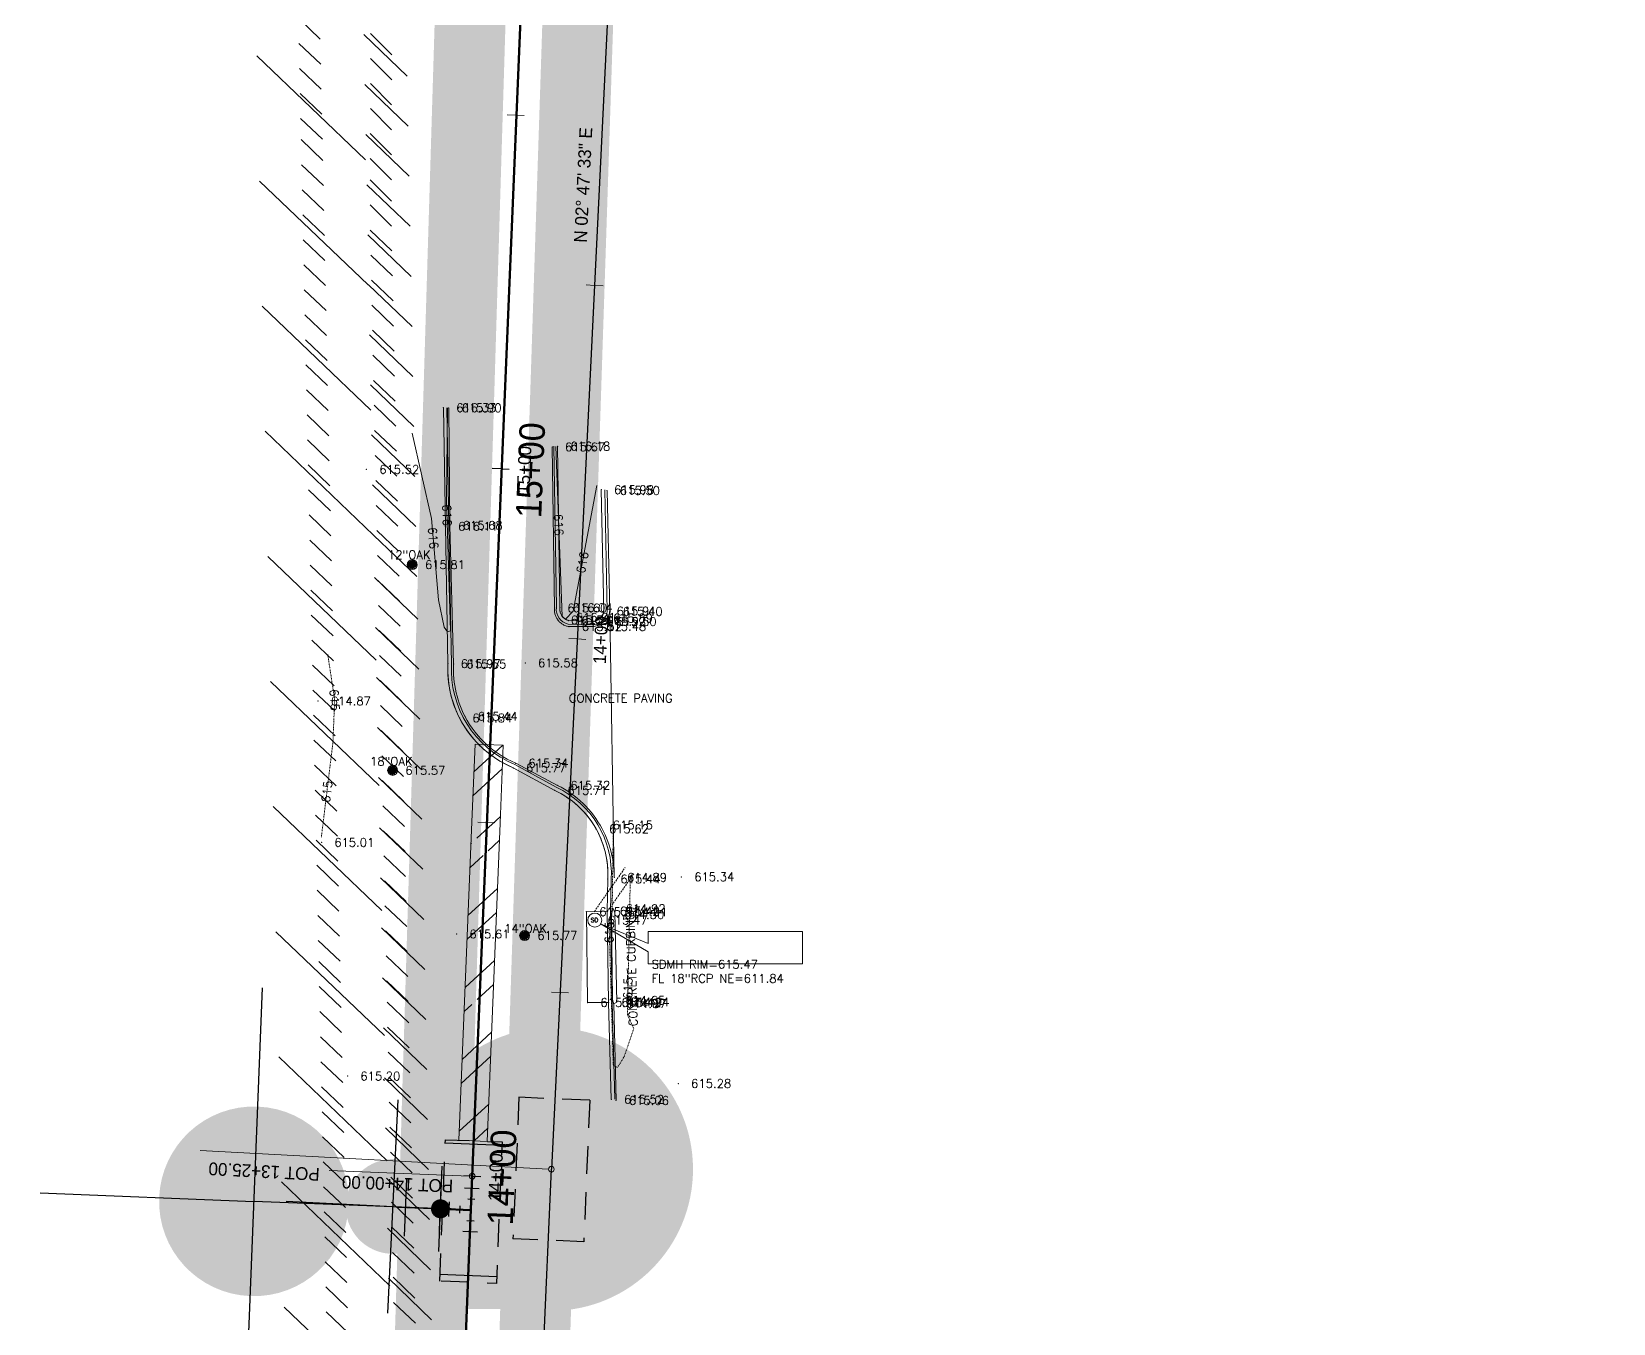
# Model space of a CAD drawing. Extents: x 2536931 to 2538613, y 7112513 to 7131087.
# Drawn here: x 2538290.9 to 2538514.2, y 7126237.4 to 7126419.9 of the extents above; entities that cross this region are included whole.
import ezdxf
from ezdxf.enums import TextEntityAlignment as Align

# ---------------------------------------------------------------- set-up
doc = ezdxf.new("R2010")
doc.units = 0
doc.header["$MEASUREMENT"] = 0
for name, pattern in [('DASHED2', [0.375, 0.25, -0.125]), ('DGN Style 2', [6.486575, 3.891945, -2.59463]), ('HIDDEN2', [0.1875, 0.125, -0.0625])]:
    doc.linetypes.add(name, pattern=pattern)
for name, color, linetype, lineweight in [('C-BORE-PIT', 5, 'DGN Style 2', 30), ('C-FIRE-HYDT-100SCALE', 7, 'Continuous', 30), ('C-FIRE-HYDT-200SCALE', 3, 'Continuous', 30), ('C-FIRE-HYDT-20SCALE', 30, 'Continuous', 30), ('C-FIRE-HYDT-40SCALE', 1, 'Continuous', 30), ('C-PIPE-CASING', 6, 'Continuous', 13), ('C-SSWR-MHOL', 6, 'Continuous', 30), ('C-SSWR-MHOL-200SCALE', 6, 'Continuous', 30), ('C-SSWR-MHOL-20SCALE', 6, 'Continuous', 30), ('C-SSWR-UGND', 1, 'Continuous', 30), ('C-SSWR-UGND-ABAN', 7, 'Continuous', 13), ('C-SSWR-UGND-ABAN-20-SCALE', 7, 'Continuous', 13), ('C-WATR-INST-100SCALE', 7, 'Continuous', 30), ('C-WATR-INST-200SCALE', 3, 'Continuous', 30), ('C-WATR-INST-20SCALE', 30, 'Continuous', 30), ('C-WATR-INST-40SCALE', 1, 'Continuous', 30), ('C-WATR-UGND', 4, 'Continuous', 53), ('C-WATR-UGND-ABANDON-100', 7, 'Continuous', 13), ('C-WATR-UGND-ABANDON-20', 7, 'Continuous', 13), ('D_ALIGN_WL_20_SCALE', 7, 'Continuous', 30), ('D_ALIGN_WL_40_SCALE', 7, 'Continuous', 30), ('D_ALIGN_WL_POT_20_SCALE', 7, 'Continuous', 0), ('distance', 54, 'Continuous', 0), ('PT', 7, 'Continuous', 0), ('PTELEV', 5, 'Continuous', 0), ('V-PVMT-CONC', 8, 'Continuous', 0), ('V-ROAD-CURB-BACK', 8, 'Continuous', 0), ('V-ROAD-CURB-FACE', 54, 'Continuous', 0), ('V-SITE-VEGE', 8, 'Continuous', 0), ('V-SITE-VEGE-DESC', 8, 'Continuous', 0), ('V-STRM-LABL', 252, 'Continuous', 0), ('V-STRM-MHOL', 8, 'Continuous', 0), ('V-STRM-PIPE', 8, 'Continuous', 0), ('V-STRM-STRC', 54, 'Continuous', 0), ('V-TINN-BRKL', 100, 'Continuous', 0), ('V-TOPO-MAJR', 252, 'HIDDEN2', 0), ('V-TOPO-MINR', 8, 'Continuous', 0)]:
    doc.layers.add(name, color=color, linetype=linetype, lineweight=lineweight)
doc.layers.add('C-WATR-UGND-OLD', color=56, linetype='Continuous', lineweight=53, plot=False)
doc.styles.add('L90', font='simplex.shx', dxfattribs={"height": 0.0075})
doc.styles.add('PTXT', font='romans.shx')
doc.styles.add('ROMANS', font='romans.shx')
doc.styles.add('Style-BRIDGE', font='BRIDGE.shx')

# ---------------------------------------------------------------- blocks, each defined once
blk = doc.blocks.new('STSMH')
blk.add_circle((0, 0), 0.05)
at = {"linetype": 'Continuous', "style": 'ROMANS'}
blk.add_text('SD', height=0.03, dxfattribs=at).set_placement((-0.002, 0), align=Align.MIDDLE_CENTER)
blk = doc.blocks.new('TREE')
at = {"linetype": 'Continuous', "flags": 128}
blk.add_lwpolyline([(0.035, 0, 1), (-0.035, 0, 1), (0.035, 0)], format="xyb", dxfattribs=at)
for points in [[(0.035, 0.005), (-0.035, 0.005)], [(-0.035, 0), (0.035, 0)], [(-0.03, 0.015), (0.03, 0.015)], [(0.03, 0.01), (-0.03, 0.01)], [(-0.03, 0.01), (0.025, 0.01)], [(-0.03, 0.005), (0.025, 0.005)], [(0.025, 0.025), (-0.025, 0.025)], [(-0.02, 0.02), (0.02, 0.02)], [(0.015, 0.02), (-0.02, 0.02)], [(0.01, 0.025), (-0.01, 0.025)], [(-0.005, 0.03), (0.01, 0.03)], [(-0.03, -0.005), (0.03, -0.005)], [(-0.03, -0.005), (0.03, -0.005)], [(-0.03, -0.01), (0.025, -0.01)], [(0.02, -0.015), (-0.025, -0.015)], [(0.03, -0.015), (-0.025, -0.015)], [(0.015, -0.02), (-0.02, -0.02)], [(-0.015, -0.025), (0.015, -0.025)], [(-0.01, -0.025), (0.005, -0.025)], [(-0.005, -0.03), (0.005, -0.03)]]:
    blk.add_lwpolyline(points, dxfattribs=at)
blk = doc.blocks.new('FHP40SC')
at = {"layer": 'C-FIRE-HYDT-40SCALE'}
h = blk.add_hatch(color=256, dxfattribs=at)
edge = h.paths.add_edge_path()
edge.add_arc((0, 0), 2.68, 0.0002, 360.0002)
for p, q in [((0, 6.04), (0, 0)), ((-6.04, 0), (6.04, 0))]:
    blk.add_line(p, q, dxfattribs=at)
blk = doc.blocks.new('FHP40SC_1')
at = {"layer": 'C-FIRE-HYDT-20SCALE'}
h = blk.add_hatch(color=256, dxfattribs=at)
edge = h.paths.add_edge_path()
edge.add_arc((0, 0), 2.68, 0.0002, 360.0002)
for p, q in [((0, 6.04), (0, 0)), ((-6.04, 0), (6.04, 0))]:
    blk.add_line(p, q, dxfattribs=at)
blk = doc.blocks.new('TP20SC')
at = {"layer": 'C-WATR-INST-20SCALE'}
for p, q in [((-1.54, -0.51), (-1.54, 0.51)), ((-1.54, 0), (0, 0)), ((-0.51, 1.54), (0.51, 1.54)), ((0, 1.54), (0, 0)), ((1.54, 0), (0, 0)), ((1.54, 0.51), (1.54, -0.51))]:
    blk.add_line(p, q, dxfattribs=at)
blk = doc.blocks.new('WVP40SC_1')
at = {"layer": 'C-WATR-INST-20SCALE', "extrusion": (0, 0, -1)}
blk.add_solid([(4, -3), (4, 3), (0, 0)], dxfattribs=at)
at = {"layer": 'C-WATR-INST-20SCALE'}
blk.add_solid([(0, 0), (4, -3), (4, 3)], dxfattribs=at)
blk = doc.blocks.new('WVP40SC')
at = {"layer": 'C-WATR-INST-40SCALE', "extrusion": (0, 0, -1)}
blk.add_solid([(4, -3), (4, 3), (0, 0)], dxfattribs=at)
at = {"layer": 'C-WATR-INST-40SCALE'}
blk.add_solid([(0, 0), (4, -3), (4, 3)], dxfattribs=at)
blk = doc.blocks.new('*U110')
at = {"layer": 'C-WATR-INST-40SCALE'}
for p, q in [((-2.02, 3.1), (0.04, 3.08)), ((-0.99, 3.09), (-1.02, 0)), ((2.08, 1), (2.06, -1.06)), ((-1.05, -3.09), (-1.02, 0)), ((2.07, -0.03), (-1.02, 0)), ((-0.02, -3.1), (-2.08, -3.08))]:
    blk.add_line(p, q, dxfattribs=at)
blk = doc.blocks.new('FHP40SC_2')
at = {"layer": 'C-FIRE-HYDT-200SCALE'}
h = blk.add_hatch(color=256, dxfattribs=at)
edge = h.paths.add_edge_path()
edge.add_arc((0, 0), 2.679, 0.0002, 360.0002)
for p, q in [((0, 6.04), (0, 0)), ((-6.04, 0), (6.04, 0))]:
    blk.add_line(p, q, dxfattribs=at)
blk = doc.blocks.new('*U112')
at = {"layer": 'C-WATR-INST-200SCALE'}
for p, q in [((6.73, 9.23), (-1.41, 9.31)), ((2.66, 9.27), (2.5, -9.27)), ((-6.66, 4.15), (-6.73, -3.99)), ((6.56, -9.31), (-1.57, -9.24))]:
    blk.add_line(p, q, dxfattribs=at)
blk = doc.blocks.new('*U111')
at = {"layer": 'C-WATR-INST-200SCALE'}
blk.add_line((-28.25, 0.9), (2.4, 0), dxfattribs=at)
at = {"layer": 'C-FIRE-HYDT-200SCALE', "xscale": 5, "yscale": 5, "zscale": 5.000000000000001, "rotation": 268.3181426825738}
blk.add_blockref('FHP40SC_2', (2.4, 0), dxfattribs=at)
at = {"layer": 'C-WATR-INST-200SCALE', "rotation": 178.827949876491}
blk.add_blockref('*U112', (-25.67, 0.85), dxfattribs=at)
blk = doc.blocks.new('WVP40SC_3')
at = {"layer": 'C-WATR-UGND-OLD', "extrusion": (0, 0, -1)}
blk.add_solid([(4, -3), (4, 3), (0, 0)], dxfattribs=at)
at = {"layer": 'C-WATR-UGND-OLD'}
blk.add_solid([(0, 0), (4, -3), (4, 3)], dxfattribs=at)
blk = doc.blocks.new('FHP40SC_3')
at = {"layer": 'C-FIRE-HYDT-200SCALE'}
h = blk.add_hatch(color=256, dxfattribs=at)
edge = h.paths.add_edge_path()
edge.add_arc((0, 0), 2.679, 0.00017, 360.00017)
for p, q in [((0, 6.04), (0, 0)), ((-6.04, 0), (6.04, 0))]:
    blk.add_line(p, q, dxfattribs=at)

msp = doc.modelspace()

# ---------------------------------------------------------------- hatches: boundary and pattern name
at = {"layer": 'C-PIPE-CASING', "linetype": 'Continuous', "lineweight": 13}
h = msp.add_hatch(dxfattribs=at)
h.set_pattern_fill('ANSI32', color=256, style=0)
h.set_pattern_definition([(222.587, (2538362.735, 7126294.6095), (6.4659, 15.7224), [14.4, -1]), (222.587, (2538364.359, 7126292.8425), (6.4659, 15.7224), [14.4, -1])])
h.paths.add_polyline_path([(2538353.49, 7126319.2), (2538353.02, 7126308.21), (2538351.22, 7126263.24), (2538355.22, 7126263.09), (2538357.02, 7126308.05), (2538357.48, 7126319.04)])
at = {"layer": 'C-SSWR-MHOL'}
h = msp.add_hatch(color=256, dxfattribs=at)
edge = h.paths.add_edge_path()
edge.add_arc((2538364.27, 7126259.15), 4, 87.5172, 447.5172)
at = {"layer": 'C-SSWR-MHOL-200SCALE'}
h = msp.add_hatch(color=256, dxfattribs=at)
edge = h.paths.add_edge_path()
edge.add_arc((2538364.27, 7126259.15), 20, 87.5172, 447.5172)
at = {"layer": 'C-SSWR-MHOL-20SCALE'}
h = msp.add_hatch(color=256, dxfattribs=at)
edge = h.paths.add_edge_path()
edge.add_arc((2538364.27, 7126259.15), 2, 87.5172, 447.5172)

# ---------------------------------------------------------------- linework, layer by layer
at = {"layer": 'C-BORE-PIT'}
for p, q in [((2538359.69, 7126269.31), (2538358.85, 7126249.33)), ((2538369.68, 7126268.89), (2538359.69, 7126269.31)), ((2538369.68, 7126268.89), (2538368.84, 7126248.91)), ((2538368.84, 7126248.91), (2538358.85, 7126249.33))]:
    msp.add_line(p, q, dxfattribs=at)
at = {"layer": 'C-BORE-PIT', "flags": 128}
msp.add_lwpolyline([(2538348.51, 7126243.34), (2538349.31, 7126263.32), (2538357.3, 7126263), (2538356.5, 7126243.02)], close=True, dxfattribs=at)
at = {"layer": 'C-PIPE-CASING', "linetype": 'Continuous', "lineweight": 13, "flags": 128}
msp.add_lwpolyline([(2538353.49, 7126319.2), (2538353.02, 7126308.21), (2538351.22, 7126263.24), (2538355.22, 7126263.09), (2538357.02, 7126308.05), (2538357.48, 7126319.04)], close=True, dxfattribs=at)
at = {"layer": 'C-SSWR-UGND'}
for p in [(2538381.27, 7126607.74), (2538350.15, 7125934.46)]:
    msp.add_line(p, (2538364.27, 7126259.15), dxfattribs=at)
at = {"layer": 'C-SSWR-UGND-ABAN', "linetype": 'Continuous'}
for p, q in [((2538337.77, 7126419.44), (2538343.89, 7126413.56)), ((2538337.91, 7126412.37), (2538344.03, 7126406.49)), ((2538338.05, 7126405.3), (2538344.17, 7126399.42)), ((2538338.19, 7126398.23), (2538344.31, 7126392.35)), ((2538338.33, 7126391.16), (2538344.45, 7126385.28)), ((2538338.47, 7126384.09), (2538344.59, 7126378.21)), ((2538338.61, 7126377.02), (2538344.73, 7126371.14)), ((2538338.75, 7126369.95), (2538344.87, 7126364.07)), ((2538338.89, 7126362.88), (2538345.01, 7126357)), ((2538339.03, 7126355.81), (2538345.15, 7126349.93)), ((2538339.17, 7126348.74), (2538345.29, 7126342.86)), ((2538339.29, 7126342.74), (2538345.41, 7126336.86)), ((2538339.43, 7126335.67), (2538345.55, 7126329.79)), ((2538339.57, 7126328.61), (2538345.69, 7126322.72)), ((2538339.71, 7126321.54), (2538345.83, 7126315.66)), ((2538339.85, 7126314.47), (2538345.97, 7126308.59)), ((2538339.99, 7126307.4), (2538346.11, 7126301.52)), ((2538340.13, 7126300.33), (2538346.25, 7126294.45)), ((2538340.27, 7126293.26), (2538346.39, 7126287.38)), ((2538340.41, 7126286.19), (2538346.52, 7126280.31)), ((2538340.55, 7126279.12), (2538346.66, 7126273.24)), ((2538340.69, 7126272.05), (2538346.8, 7126266.17)), ((2538340.83, 7126264.98), (2538346.94, 7126259.1)), ((2538340.97, 7126257.91), (2538347.08, 7126252.03)), ((2538341.11, 7126250.84), (2538347.22, 7126244.96)), ((2538341.25, 7126243.77), (2538347.36, 7126237.89))]:
    msp.add_line(p, q, dxfattribs=at)
at = {"layer": 'C-SSWR-UGND-ABAN-20-SCALE', "linetype": 'Continuous'}
for p, q in [((2538338.73, 7126419.59), (2538341.72, 7126416.58)), ((2538338.72, 7126416.05), (2538341.72, 7126413.04)), ((2538338.72, 7126412.51), (2538341.71, 7126409.51)), ((2538338.71, 7126408.98), (2538341.7, 7126405.97)), ((2538338.7, 7126405.44), (2538341.7, 7126402.44)), ((2538338.7, 7126401.91), (2538341.69, 7126398.9)), ((2538338.69, 7126398.91), (2538341.68, 7126395.9)), ((2538338.68, 7126395.37), (2538341.68, 7126392.37)), ((2538338.7, 7126391.8), (2538341.76, 7126388.87)), ((2538338.77, 7126388.27), (2538341.84, 7126385.33)), ((2538338.85, 7126384.73), (2538341.91, 7126381.8)), ((2538338.93, 7126381.2), (2538341.99, 7126378.26)), ((2538339, 7126377.66), (2538342.07, 7126374.73)), ((2538339.08, 7126374.13), (2538342.14, 7126371.19)), ((2538339.16, 7126370.59), (2538342.22, 7126367.66)), ((2538339.23, 7126367.06), (2538342.3, 7126364.12)), ((2538339.31, 7126363.52), (2538342.38, 7126360.59)), ((2538339.39, 7126359.99), (2538342.45, 7126357.05)), ((2538339.46, 7126356.45), (2538342.53, 7126353.52)), ((2538339.54, 7126352.92), (2538342.61, 7126349.99)), ((2538339.62, 7126349.38), (2538342.68, 7126346.45)), ((2538339.7, 7126345.85), (2538342.76, 7126342.92)), ((2538339.77, 7126342.32), (2538342.84, 7126339.38)), ((2538339.85, 7126338.78), (2538342.91, 7126335.85)), ((2538339.93, 7126335.25), (2538342.99, 7126332.31)), ((2538340, 7126331.71), (2538343.07, 7126328.78)), ((2538340.08, 7126328.18), (2538343.14, 7126325.24)), ((2538340.16, 7126324.64), (2538343.22, 7126321.71)), ((2538340.23, 7126321.11), (2538343.3, 7126318.17)), ((2538340.31, 7126317.57), (2538343.38, 7126314.64)), ((2538340.39, 7126314.04), (2538343.45, 7126311.1)), ((2538340.46, 7126310.5), (2538343.53, 7126307.57)), ((2538340.54, 7126306.97), (2538343.61, 7126304.03)), ((2538340.62, 7126303.43), (2538343.68, 7126300.5)), ((2538340.7, 7126299.9), (2538343.76, 7126296.96)), ((2538340.77, 7126296.36), (2538343.84, 7126293.43)), ((2538340.85, 7126292.83), (2538343.91, 7126289.9)), ((2538340.93, 7126289.29), (2538343.99, 7126286.36)), ((2538341, 7126285.76), (2538344.07, 7126282.83)), ((2538341.07, 7126282.76), (2538344.13, 7126279.83)), ((2538341.15, 7126279.23), (2538344.21, 7126276.29)), ((2538341.22, 7126275.69), (2538344.29, 7126272.76)), ((2538341.3, 7126272.16), (2538344.36, 7126269.22)), ((2538341.38, 7126268.62), (2538344.44, 7126265.69)), ((2538341.45, 7126265.09), (2538344.52, 7126262.15)), ((2538341.53, 7126261.55), (2538344.59, 7126258.62)), ((2538341.61, 7126258.02), (2538344.67, 7126255.08)), ((2538341.68, 7126254.48), (2538344.75, 7126251.55)), ((2538341.76, 7126250.95), (2538344.83, 7126248.01)), ((2538341.84, 7126247.41), (2538344.9, 7126244.48)), ((2538341.91, 7126243.88), (2538344.98, 7126240.94)), ((2538341.99, 7126240.34), (2538345.06, 7126237.41))]:
    msp.add_line(p, q, dxfattribs=at)
at = {"layer": 'C-WATR-INST-40SCALE'}
msp.add_line((2538352.91, 7126253.39), (2538344.45, 7126253.73), dxfattribs=at)
at = {"layer": 'C-WATR-UGND'}
for p, q in [((2538353.1, 7126258.17), (2538368.57, 7126629.76)), ((2538340.23, 7125935.36), (2538353.1, 7126258.17)), ((2538352.91, 7126253.39), (2538348.61, 7126253.56)), ((2538350.11, 7126253.5), (2538348.61, 7126253.56))]:
    msp.add_line(p, q, dxfattribs=at)
at = {"layer": 'C-WATR-UGND-ABANDON-100'}
for p, q in [((2538322.67, 7126416.42), (2538338, 7126401.75)), ((2538323.06, 7126398.74), (2538338.39, 7126384.07)), ((2538323.45, 7126381.07), (2538338.77, 7126366.4)), ((2538323.84, 7126363.4), (2538339.16, 7126348.73)), ((2538324.22, 7126345.72), (2538339.55, 7126331.05)), ((2538324.61, 7126328.05), (2538339.93, 7126313.38)), ((2538325, 7126310.38), (2538340.32, 7126295.71)), ((2538325.38, 7126292.7), (2538340.71, 7126278.03)), ((2538325.77, 7126275.03), (2538341.1, 7126260.36)), ((2538326.16, 7126257.36), (2538341.48, 7126242.69)), ((2538326.54, 7126239.68), (2538341.87, 7126225.01))]:
    msp.add_line(p, q, dxfattribs=at)
at = {"layer": 'C-WATR-UGND-ABANDON-20', "linetype": 'Continuous'}
for p, q in [((2538328.56, 7126421.73), (2538331.62, 7126418.79)), ((2538328.63, 7126418.19), (2538331.7, 7126415.26)), ((2538328.71, 7126414.66), (2538331.77, 7126411.72)), ((2538328.79, 7126411.12), (2538331.85, 7126408.19)), ((2538328.86, 7126407.59), (2538331.93, 7126404.65)), ((2538328.93, 7126404.59), (2538331.99, 7126401.65)), ((2538329, 7126401.05), (2538332.07, 7126398.12)), ((2538329.08, 7126397.52), (2538332.14, 7126394.58)), ((2538329.16, 7126393.98), (2538332.22, 7126391.05)), ((2538329.23, 7126390.45), (2538332.3, 7126387.51)), ((2538329.31, 7126386.91), (2538332.37, 7126383.98)), ((2538329.38, 7126383.38), (2538332.45, 7126380.45)), ((2538329.46, 7126379.85), (2538332.52, 7126376.91)), ((2538329.54, 7126376.31), (2538332.6, 7126373.38)), ((2538329.61, 7126372.78), (2538332.68, 7126369.84)), ((2538329.69, 7126369.24), (2538332.75, 7126366.31)), ((2538329.77, 7126365.71), (2538332.83, 7126362.77)), ((2538329.84, 7126362.17), (2538332.91, 7126359.24)), ((2538329.92, 7126358.64), (2538332.98, 7126355.7)), ((2538329.99, 7126355.1), (2538333.06, 7126352.17)), ((2538330.07, 7126351.57), (2538333.13, 7126348.63)), ((2538330.15, 7126348.03), (2538333.21, 7126345.1)), ((2538330.22, 7126344.5), (2538333.29, 7126341.56)), ((2538330.3, 7126340.96), (2538333.36, 7126338.03)), ((2538330.37, 7126337.43), (2538333.44, 7126334.49)), ((2538330.45, 7126333.89), (2538333.51, 7126330.96)), ((2538330.53, 7126330.36), (2538333.59, 7126327.42)), ((2538330.6, 7126326.82), (2538333.67, 7126323.89)), ((2538330.68, 7126323.29), (2538333.74, 7126320.36)), ((2538330.75, 7126319.76), (2538333.82, 7126316.82)), ((2538330.83, 7126316.22), (2538333.89, 7126313.29)), ((2538330.91, 7126312.69), (2538333.97, 7126309.75)), ((2538330.98, 7126309.15), (2538334.05, 7126306.22)), ((2538331.06, 7126305.62), (2538334.12, 7126302.68)), ((2538331.14, 7126302.08), (2538334.2, 7126299.15)), ((2538331.21, 7126298.55), (2538334.28, 7126295.61)), ((2538331.29, 7126295.01), (2538334.35, 7126292.08)), ((2538331.36, 7126291.48), (2538334.43, 7126288.54)), ((2538331.43, 7126288.48), (2538334.49, 7126285.54)), ((2538331.5, 7126284.94), (2538334.57, 7126282.01)), ((2538331.58, 7126281.41), (2538334.64, 7126278.47)), ((2538331.66, 7126277.87), (2538334.72, 7126274.94)), ((2538331.73, 7126274.34), (2538334.8, 7126271.4)), ((2538331.81, 7126270.8), (2538334.87, 7126267.87)), ((2538331.89, 7126267.27), (2538334.95, 7126264.33)), ((2538331.96, 7126263.73), (2538335.03, 7126260.8)), ((2538332.04, 7126260.2), (2538335.1, 7126257.27)), ((2538332.11, 7126256.67), (2538335.18, 7126253.73)), ((2538332.19, 7126253.13), (2538335.25, 7126250.2)), ((2538332.27, 7126249.6), (2538335.33, 7126246.66)), ((2538332.34, 7126246.06), (2538335.41, 7126243.13)), ((2538332.42, 7126242.53), (2538335.48, 7126239.59)), ((2538332.49, 7126238.99), (2538335.56, 7126236.06))]:
    msp.add_line(p, q, dxfattribs=at)
at = {"layer": 'D_ALIGN_WL_20_SCALE', "color": 6, "lineweight": 13}
for p, q in [((2538359.23, 7126408.04), (2538358.03, 7126408.09)), ((2538359.23, 7126408.04), (2538360.43, 7126407.99)), ((2538357.13, 7126358.08), (2538355.93, 7126358.13)), ((2538357.13, 7126358.08), (2538358.33, 7126358.03)), ((2538355.09, 7126308.13), (2538353.89, 7126308.17)), ((2538355.09, 7126308.13), (2538356.29, 7126308.08)), ((2538353.1, 7126258.17), (2538351.9, 7126258.21)), ((2538353.1, 7126258.17), (2538354.29, 7126258.12))]:
    msp.add_line(p, q, dxfattribs=at)
at = {"layer": 'D_ALIGN_WL_20_SCALE', "color": 2, "lineweight": 13}
for p, q in [((2538370.36, 7126384), (2538369.16, 7126384.06)), ((2538370.36, 7126384), (2538371.56, 7126383.94)), ((2538367.92, 7126334.06), (2538366.72, 7126334.12)), ((2538367.92, 7126334.06), (2538369.12, 7126334)), ((2538365.48, 7126284.12), (2538364.29, 7126284.18)), ((2538365.48, 7126284.12), (2538366.68, 7126284.06))]:
    msp.add_line(p, q, dxfattribs=at)
at = {"layer": 'D_ALIGN_WL_40_SCALE', "color": 6}
for p, q in [((2538357.13, 7126358.08), (2538355.93, 7126358.13)), ((2538357.13, 7126358.08), (2538358.33, 7126358.03)), ((2538353.1, 7126258.17), (2538351.9, 7126258.21)), ((2538353.1, 7126258.17), (2538354.29, 7126258.12))]:
    msp.add_line(p, q, dxfattribs=at)
at = {"layer": 'D_ALIGN_WL_POT_20_SCALE', "color": 2, "lineweight": 13}
msp.add_line((2538363.87, 7126259.17), (2538314.68, 7126261.78), dxfattribs=at)
at = {"layer": 'D_ALIGN_WL_POT_20_SCALE', "color": 6, "lineweight": 13}
msp.add_line((2538352.7, 7126258.18), (2538332.87, 7126258.95), dxfattribs=at)
msp.add_circle((2538353.1, 7126258.17), 0.4, dxfattribs=at)
at = {"layer": 'D_ALIGN_WL_POT_20_SCALE', "color": 2, "lineweight": 13}
msp.add_circle((2538364.27, 7126259.15), 0.4, dxfattribs=at)
at = {"layer": 'distance', "color": 7, "linetype": 'Continuous', "lineweight": 0, "const_width": 10}
for points in [[(2538509.23, 7129167.85), (2538386.36, 7128095.99), (2538358.75, 7127119.82), (2538359.33, 7126636.89), (2538336.27, 7125875.85)], [(2538350.05, 7125872.84), (2538429.93, 7128312.9), (2538436.68, 7128453.75), (2538506.78, 7129126.31)]]:
    msp.add_lwpolyline(points, dxfattribs=at)
at = {"layer": 'PT'}
for p in [(2538349.03, 7126366.71, 616.33), (2538349.79, 7126366.7, 615.9), (2538364.4, 7126361.18, 615.67), (2538365.14, 7126361.28, 616.18), (2538338.16, 7126358, 615.52), (2538371.31, 7126355.13, 615.98), (2538372.13, 7126355.02, 615.49), (2538349.3, 7126349.97, 616.11), (2538349.94, 7126350.1, 615.68), (2538344.62, 7126344.55, 615.81), (2538364.72, 7126338.43, 615.6), (2538365.47, 7126338.46, 616.04), (2538365.19, 7126336.73, 615.59), (2538365.92, 7126337.12, 616.01), (2538366.7, 7126336.66, 615.98), (2538370.23, 7126336.54, 615.92), (2538371.15, 7126336.99, 615.9), (2538371.66, 7126336.5, 615.49), (2538371.67, 7126338, 615.91), (2538372.52, 7126337.94, 615.4), (2538366.77, 7126335.8, 615.52), (2538370.2, 7126335.82, 615.48), (2538349.66, 7126330.56, 615.97), (2538350.46, 7126330.5, 615.55), (2538360.57, 7126330.67, 615.58), (2538331.32, 7126325.29, 614.87), (2538351.31, 7126322.89, 615.84), (2538352.06, 7126323.13, 615.44), (2538359.23, 7126316.51, 615.34), (2538341.85, 7126315.49, 615.57), (2538358.89, 7126315.85, 615.77), (2538364.74, 7126312.66, 615.71), (2538365.14, 7126313.37, 615.32), (2538370.59, 7126307.23, 615.62), (2538371.15, 7126307.77, 615.15), (2538331.81, 7126305.31, 615), (2538373.15, 7126300.37, 614.89), (2538382.64, 7126300.45, 615.34), (2538372.23, 7126300.14, 615.44), (2538372.96, 7126295.96, 614.92), (2538369.22, 7126295.52, 615.51), (2538370.4, 7126294.34, 615.47), (2538372.13, 7126295.61, 615.42), (2538372.76, 7126295.12, 614.5), (2538373.23, 7126295.48, 614.92), (2538350.89, 7126292.37, 615.61), (2538360.49, 7126292.16, 615.77), (2538369.39, 7126282.7, 615.47), (2538372.34, 7126282.69, 615.42), (2538372.91, 7126283.02, 614.65), (2538373.08, 7126282.53, 614.87), (2538373.49, 7126282.77, 614.94), (2538335.49, 7126272.3, 615.2), (2538382.2, 7126271.26, 615.28), (2538372.73, 7126269.02, 615.52), (2538373.41, 7126268.86, 615.06)]:
    msp.add_point(p, dxfattribs=at)
at = {"layer": 'V-ROAD-CURB-BACK', "flags": 128}
for points in [[(2538349.03, 7126366.71), (2538349.3, 7126349.97), (2538349.66, 7126330.56, 0.315821), (2538358.89, 7126315.85), (2538364.74, 7126312.66, -0.306544), (2538372.23, 7126300.14), (2538372.13, 7126295.61), (2538372.34, 7126282.69), (2538372.73, 7126269.02)], [(2538365.14, 7126361.28), (2538365.47, 7126338.46, 0.371622), (2538366.7, 7126336.66), (2538370.23, 7126336.54, 0.335922), (2538371.67, 7126338), (2538371.31, 7126355.13)]]:
    msp.add_lwpolyline(points, format="xyb", dxfattribs=at)
at = {"layer": 'V-ROAD-CURB-FACE', "flags": 128}
for points in [[(2538349.53, 7126366.71), (2538349.8, 7126349.98), (2538350.16, 7126330.55, 0.316618), (2538359.11, 7126316.3), (2538364.96, 7126313.11, -0.306044), (2538372.73, 7126300.13), (2538372.63, 7126295.61), (2538372.84, 7126282.7), (2538373.23, 7126269.03)], [(2538364.64, 7126361.27), (2538364.97, 7126338.48, 0.375127), (2538366.63, 7126336.16), (2538370.25, 7126336.04, 0.347047), (2538372.17, 7126337.97), (2538371.81, 7126355.14)]]:
    msp.add_lwpolyline(points, format="xyb", dxfattribs=at)
at = {"layer": 'V-STRM-LABL', "flags": 128}
msp.add_lwpolyline([(2538377.92, 7126291.05), (2538377.92, 7126292.73), (2538399.74, 7126292.73), (2538399.74, 7126288.17), (2538377.92, 7126288.17), (2538377.92, 7126289.84), (2538371.3, 7126293.76)], close=True, dxfattribs=at)
at = {"layer": 'V-STRM-PIPE', "linetype": 'DASHED2'}
for points in [[(2538370.34, 7126295.56), (2538374.68, 7126301.76)], [(2538372.14, 7126295.51), (2538375.91, 7126300.9)]]:
    msp.add_lwpolyline(points, dxfattribs=at)
at = {"layer": 'V-STRM-STRC', "flags": 128}
msp.add_lwpolyline([(2538372.13, 7126295.61), (2538369.22, 7126295.52), (2538369.39, 7126282.7), (2538372.34, 7126282.69)], dxfattribs=at)
at = {"layer": 'V-TINN-BRKL', "extrusion": (0.000225008, -0.013462, 0.999909), "elevation": -94749.23, "flags": 128}
msp.add_lwpolyline([(2538372.32, 7125708.14), (2538372.95, 7125670.56)], dxfattribs=at)
at = {"layer": 'V-TINN-BRKL'}
for points in [[(2538349.03, 7126366.71, 616.33), (2538349.3, 7126349.97, 616.11), (2538349.66, 7126330.56, 615.97), (2538349.64, 7126330.03, 615.96), (2538349.64, 7126329.5, 615.95), (2538349.66, 7126328.97, 615.94), (2538349.7, 7126328.45, 615.93), (2538349.75, 7126327.92, 615.92), (2538349.83, 7126327.4, 615.92), (2538349.92, 7126326.87, 615.91), (2538350.03, 7126326.36, 615.9), (2538350.16, 7126325.84, 615.89), (2538350.31, 7126325.33, 615.88), (2538350.47, 7126324.83, 615.87), (2538350.66, 7126324.34, 615.86), (2538350.86, 7126323.84, 615.86), (2538351.07, 7126323.36, 615.85), (2538351.31, 7126322.89, 615.84), (2538351.64, 7126322.27, 615.83), (2538352, 7126321.67, 615.83), (2538352.4, 7126321.08, 615.83), (2538352.82, 7126320.52, 615.82), (2538353.26, 7126319.97, 615.82), (2538353.73, 7126319.44, 615.81), (2538354.22, 7126318.94, 615.81), (2538354.74, 7126318.46, 615.8), (2538355.28, 7126318.01, 615.8), (2538355.84, 7126317.58, 615.79), (2538356.41, 7126317.18, 615.79), (2538357.01, 7126316.8, 615.78), (2538357.62, 7126316.46, 615.78), (2538358.25, 7126316.14, 615.77), (2538358.89, 7126315.85, 615.77), (2538364.74, 7126312.66, 615.71), (2538365.22, 7126312.42, 615.71), (2538365.7, 7126312.16, 615.7), (2538366.16, 7126311.89, 615.69), (2538366.61, 7126311.59, 615.69), (2538367.05, 7126311.27, 615.68), (2538367.48, 7126310.94, 615.68), (2538367.89, 7126310.59, 615.67), (2538368.28, 7126310.22, 615.67), (2538368.67, 7126309.84, 615.66), (2538369.03, 7126309.44, 615.65), (2538369.38, 7126309.02, 615.65), (2538369.71, 7126308.59, 615.64), (2538370.02, 7126308.15, 615.64), (2538370.31, 7126307.7, 615.63), (2538370.59, 7126307.23, 615.62), (2538370.82, 7126306.8, 615.61), (2538371.03, 7126306.36, 615.6), (2538371.23, 7126305.91, 615.59), (2538371.41, 7126305.45, 615.57), (2538371.58, 7126304.99, 615.56), (2538371.73, 7126304.52, 615.55), (2538371.85, 7126304.05, 615.54), (2538371.97, 7126303.57, 615.53), (2538372.06, 7126303.08, 615.51), (2538372.13, 7126302.6, 615.5), (2538372.19, 7126302.11, 615.49), (2538372.23, 7126301.62, 615.48), (2538372.25, 7126301.13, 615.46), (2538372.25, 7126300.64, 615.45), (2538372.23, 7126300.14, 615.44), (2538372.13, 7126295.61, 615.42), (2538372.34, 7126282.69, 615.42), (2538372.73, 7126269.02, 615.52)], [(2538349.79, 7126366.7, 615.9), (2538349.94, 7126350.1, 615.68), (2538350.46, 7126330.5, 615.55), (2538350.44, 7126329.99, 615.55), (2538350.44, 7126329.48, 615.54), (2538350.46, 7126328.97, 615.53), (2538350.5, 7126328.46, 615.52), (2538350.55, 7126327.96, 615.51), (2538350.63, 7126327.46, 615.51), (2538350.72, 7126326.96, 615.5), (2538350.82, 7126326.46, 615.49), (2538350.95, 7126325.97, 615.48), (2538351.09, 7126325.48, 615.48), (2538351.25, 7126325, 615.47), (2538351.43, 7126324.52, 615.46), (2538351.62, 7126324.05, 615.45), (2538351.83, 7126323.59, 615.45), (2538352.06, 7126323.13, 615.44), (2538352.38, 7126322.55, 615.43), (2538352.72, 7126321.98, 615.43), (2538353.1, 7126321.44, 615.42), (2538353.49, 7126320.9, 615.41), (2538353.91, 7126320.39, 615.41), (2538354.36, 7126319.9, 615.4), (2538354.82, 7126319.42, 615.39), (2538355.31, 7126318.97, 615.39), (2538355.82, 7126318.55, 615.38), (2538356.35, 7126318.14, 615.37), (2538356.89, 7126317.76, 615.37), (2538357.45, 7126317.41, 615.36), (2538358.03, 7126317.08, 615.35), (2538358.62, 7126316.78, 615.35), (2538359.23, 7126316.51, 615.34), (2538365.14, 7126313.37, 615.32), (2538365.63, 7126313.12, 615.31), (2538366.11, 7126312.84, 615.3), (2538366.58, 7126312.55, 615.29), (2538367.04, 7126312.23, 615.28), (2538367.49, 7126311.9, 615.26), (2538367.92, 7126311.56, 615.25), (2538368.34, 7126311.19, 615.24), (2538368.75, 7126310.82, 615.23), (2538369.14, 7126310.42, 615.22), (2538369.51, 7126310.01, 615.21), (2538369.87, 7126309.59, 615.2), (2538370.22, 7126309.15, 615.19), (2538370.54, 7126308.7, 615.17), (2538370.85, 7126308.24, 615.16), (2538371.15, 7126307.77, 615.15), (2538371.4, 7126307.32, 615.13), (2538371.64, 7126306.86, 615.12), (2538371.86, 7126306.39, 615.1), (2538372.06, 7126305.92, 615.08), (2538372.25, 7126305.44, 615.07), (2538372.42, 7126304.95, 615.05), (2538372.58, 7126304.45, 615.03), (2538372.71, 7126303.95, 615.01), (2538372.83, 7126303.45, 615), (2538372.93, 7126302.94, 614.98), (2538373.01, 7126302.43, 614.96), (2538373.07, 7126301.92, 614.95), (2538373.12, 7126301.4, 614.93), (2538373.14, 7126300.89, 614.91), (2538373.15, 7126300.37, 614.89)], [(2538364.4, 7126361.18, 615.67), (2538364.72, 7126338.43, 615.6), (2538364.71, 7126338.31, 615.6), (2538364.7, 7126338.19, 615.6), (2538364.71, 7126338.07, 615.6), (2538364.72, 7126337.95, 615.6), (2538364.73, 7126337.83, 615.6), (2538364.75, 7126337.71, 615.6), (2538364.78, 7126337.59, 615.6), (2538364.81, 7126337.48, 615.6), (2538364.85, 7126337.36, 615.6), (2538364.89, 7126337.25, 615.59), (2538364.94, 7126337.14, 615.59), (2538364.99, 7126337.03, 615.59), (2538365.05, 7126336.93, 615.59), (2538365.12, 7126336.83, 615.59), (2538365.19, 7126336.73, 615.59), (2538365.27, 7126336.63, 615.59), (2538365.35, 7126336.54, 615.58), (2538365.44, 7126336.45, 615.58), (2538365.53, 7126336.36, 615.57), (2538365.63, 7126336.29, 615.57), (2538365.73, 7126336.21, 615.56), (2538365.83, 7126336.14, 615.56), (2538365.94, 7126336.08, 615.55), (2538366.05, 7126336.02, 615.55), (2538366.17, 7126335.97, 615.54), (2538366.29, 7126335.92, 615.54), (2538366.4, 7126335.88, 615.53), (2538366.52, 7126335.85, 615.53), (2538366.65, 7126335.82, 615.52), (2538366.77, 7126335.8, 615.52), (2538370.2, 7126335.82, 615.48), (2538370.31, 7126335.84, 615.48), (2538370.41, 7126335.86, 615.48), (2538370.52, 7126335.88, 615.48), (2538370.63, 7126335.92, 615.48), (2538370.73, 7126335.95, 615.48), (2538370.83, 7126335.99, 615.48), (2538370.93, 7126336.03, 615.49), (2538371.03, 7126336.08, 615.49), (2538371.13, 7126336.13, 615.49), (2538371.22, 7126336.18, 615.49), (2538371.31, 7126336.24, 615.49), (2538371.4, 7126336.3, 615.49), (2538371.49, 7126336.36, 615.49), (2538371.58, 7126336.43, 615.49), (2538371.66, 7126336.5, 615.49), (2538371.74, 7126336.58, 615.49), (2538371.82, 7126336.66, 615.48), (2538371.9, 7126336.74, 615.48), (2538371.97, 7126336.83, 615.47), (2538372.04, 7126336.92, 615.46), (2538372.11, 7126337.01, 615.46), (2538372.17, 7126337.11, 615.45), (2538372.23, 7126337.21, 615.44), (2538372.28, 7126337.31, 615.44), (2538372.33, 7126337.41, 615.43), (2538372.38, 7126337.51, 615.43), (2538372.42, 7126337.62, 615.42), (2538372.46, 7126337.72, 615.41), (2538372.49, 7126337.83, 615.41), (2538372.52, 7126337.94, 615.4), (2538372.13, 7126355.02, 615.49)], [(2538365.14, 7126361.28, 616.18), (2538365.47, 7126338.46, 616.04), (2538365.46, 7126338.36, 616.04), (2538365.46, 7126338.27, 616.04), (2538365.46, 7126338.17, 616.04), (2538365.47, 7126338.07, 616.04), (2538365.48, 7126337.98, 616.03), (2538365.5, 7126337.88, 616.03), (2538365.53, 7126337.79, 616.03), (2538365.56, 7126337.69, 616.03), (2538365.6, 7126337.6, 616.03), (2538365.64, 7126337.52, 616.02), (2538365.69, 7126337.43, 616.02), (2538365.74, 7126337.35, 616.02), (2538365.79, 7126337.27, 616.02), (2538365.85, 7126337.19, 616.02), (2538365.92, 7126337.12, 616.01), (2538365.96, 7126337.08, 616.01), (2538366.01, 7126337.04, 616.01), (2538366.05, 7126337, 616.01), (2538366.1, 7126336.96, 616.01), (2538366.15, 7126336.92, 616), (2538366.2, 7126336.89, 616), (2538366.25, 7126336.85, 616), (2538366.31, 7126336.82, 616), (2538366.36, 7126336.79, 616), (2538366.42, 7126336.76, 615.99), (2538366.47, 7126336.74, 615.99), (2538366.53, 7126336.72, 615.99), (2538366.59, 7126336.7, 615.99), (2538366.64, 7126336.68, 615.99), (2538366.7, 7126336.66, 615.98), (2538370.23, 7126336.54, 615.92), (2538370.29, 7126336.55, 615.92), (2538370.36, 7126336.57, 615.92), (2538370.43, 7126336.58, 615.92), (2538370.5, 7126336.6, 615.92), (2538370.56, 7126336.63, 615.91), (2538370.63, 7126336.65, 615.91), (2538370.69, 7126336.68, 615.91), (2538370.76, 7126336.71, 615.91), (2538370.82, 7126336.74, 615.91), (2538370.88, 7126336.78, 615.9), (2538370.94, 7126336.82, 615.9), (2538370.99, 7126336.86, 615.9), (2538371.05, 7126336.9, 615.9), (2538371.1, 7126336.94, 615.9), (2538371.15, 7126336.99, 615.9), (2538371.21, 7126337.05, 615.9), (2538371.26, 7126337.1, 615.9), (2538371.31, 7126337.16, 615.9), (2538371.36, 7126337.22, 615.9), (2538371.4, 7126337.29, 615.9), (2538371.44, 7126337.35, 615.9), (2538371.48, 7126337.42, 615.9), (2538371.52, 7126337.49, 615.9), (2538371.55, 7126337.56, 615.9), (2538371.58, 7126337.63, 615.9), (2538371.6, 7126337.7, 615.9), (2538371.62, 7126337.77, 615.91), (2538371.64, 7126337.85, 615.91), (2538371.66, 7126337.92, 615.91), (2538371.67, 7126338, 615.91), (2538371.31, 7126355.13, 615.98)], [(2538372.96, 7126295.96, 614.92), (2538372.76, 7126295.12, 614.5), (2538372.91, 7126283.02, 614.65), (2538373.08, 7126282.53, 614.87), (2538373.41, 7126268.86, 615.06)], [(2538372.96, 7126295.96, 614.92), (2538373.23, 7126295.48, 614.92), (2538373.49, 7126282.77, 614.94), (2538373.08, 7126282.53, 614.87)], [(2538372.13, 7126295.61, 615.42), (2538369.22, 7126295.52, 615.51), (2538369.39, 7126282.7, 615.47), (2538372.34, 7126282.69, 615.42)]]:
    msp.add_polyline3d(points, dxfattribs=at)
at = {"layer": 'V-TOPO-MAJR', "elevation": 615, "flags": 128}
for points in [[(2538332.69, 7126331.86), (2538333.67, 7126325.48), (2538333.42, 7126319.42), (2538331.79, 7126306.04)], [(2538375.42, 7126300.39), (2538375, 7126281.02), (2538375.91, 7126279.03), (2538374.53, 7126275.01), (2538373.58, 7126273.51), (2538373.01, 7126273.85), (2538372.41, 7126293.97), (2538372.86, 7126296.2), (2538373.02, 7126308.24)]]:
    msp.add_lwpolyline(points, dxfattribs=at)
at = {"layer": 'V-TOPO-MINR', "elevation": 616, "flags": 128}
for points in [[(2538344.59, 7126363.15), (2538347.35, 7126351.05), (2538348.34, 7126339.58), (2538349.15, 7126335.71), (2538349.58, 7126335.06), (2538350.02, 7126335.22), (2538349.47, 7126353.63), (2538349.62, 7126366.7)], [(2538364.88, 7126361.24), (2538365.77, 7126337.25), (2538366.25, 7126336.85), (2538367.37, 7126337.98), (2538370.69, 7126355.75)]]:
    msp.add_lwpolyline(points, dxfattribs=at)

# ---------------------------------------------------------------- block references
at = {"layer": 'C-FIRE-HYDT-100SCALE', "xscale": 2.499999999999999, "yscale": 2.499999999999999, "zscale": 2.499999999999999, "rotation": 87.22922243128407}
msp.add_blockref('FHP40SC_3', (2538341.92, 7126253.89), dxfattribs=at)
at = {"layer": 'C-FIRE-HYDT-200SCALE', "rotation": 179.3999553757785}
msp.add_blockref('*U111', (2538324.67, 7126254.59), dxfattribs=at)
at = {"layer": 'C-FIRE-HYDT-20SCALE', "xscale": 0.4999999999999999, "yscale": 0.4999999999999999, "zscale": 0.4999999999999999, "rotation": 87.7181308479479}
msp.add_blockref('FHP40SC_1', (2538348.61, 7126253.56), dxfattribs=at)
at = {"layer": 'C-FIRE-HYDT-40SCALE', "rotation": 87.71796926651541}
msp.add_blockref('FHP40SC', (2538348.61, 7126253.56), dxfattribs=at)
at = {"layer": 'C-WATR-INST-100SCALE', "xscale": 2.5, "yscale": 2.5, "zscale": 2.5, "rotation": 89.99999997333101}
msp.add_blockref('WVP40SC_3', (2538352.75, 7126249.4), dxfattribs=at)
at = {"layer": 'C-WATR-INST-20SCALE', "rotation": 87.71813082194733}
msp.add_blockref('TP20SC', (2538352.91, 7126253.39), dxfattribs=at)
at = {"layer": 'C-WATR-INST-20SCALE', "xscale": 0.4999999999999999, "yscale": 0.5, "zscale": 0.5, "rotation": 88.17507456812496}
msp.add_blockref('WVP40SC_1', (2538352.75, 7126249.4), dxfattribs=at)
at = {"layer": 'C-WATR-INST-40SCALE'}
for name, p, rotation in [('*U110', (2538351.89, 7126253.42), 178.2751408669545), ('WVP40SC', (2538352.59, 7126245.36), 267.718171416976)]:
    msp.add_blockref(name, p, dxfattribs=dict(at, rotation=rotation))
at = {"layer": 'V-SITE-VEGE', "xscale": 20, "yscale": 20, "zscale": 20}
for p in [(2538344.62, 7126344.55), (2538341.85, 7126315.49), (2538360.49, 7126292.16)]:
    msp.add_blockref('TREE', p, dxfattribs=at)
at = {"layer": 'V-STRM-MHOL', "xscale": 20, "yscale": 20, "zscale": 20}
msp.add_blockref('STSMH', (2538370.4, 7126294.34), dxfattribs=at)

# ---------------------------------------------------------------- texts
at = {"layer": 'D_ALIGN_WL_20_SCALE', "color": 2, "lineweight": 13, "style": 'Style-BRIDGE'}
for s, p in [('N 02%%d 47\' 33" E', (2538367.86, 7126398.24)), ('14+00', (2538370.32, 7126333.94))]:
    msp.add_text(s, height=1.8, rotation=87.2075, dxfattribs=at).set_placement(p, align=Align.TOP_CENTER)
at = {"layer": 'D_ALIGN_WL_20_SCALE', "color": 6, "lineweight": 13, "char_height": 1.8, "attachment_point": 2, "line_spacing_factor": 0.722892, "style": 'L90'}
for s, insert, rotation in [('\\FBRIDGE.shx;15+00', (2538359.52, 7126357.98), 87.5874), ('\\FBRIDGE.shx;14+00', (2538355.49, 7126258.07), 87.7182)]:
    msp.add_mtext(s, dxfattribs=dict(at, insert=insert, rotation=rotation))
at = {"layer": 'D_ALIGN_WL_40_SCALE', "color": 6, "char_height": 3.6, "attachment_point": 2, "line_spacing_factor": 0.722892, "style": 'L90'}
for s, insert, rotation in [('\\FBRIDGE.shx;15+00', (2538359.52, 7126357.98), 87.5874), ('\\FBRIDGE.shx;14+00', (2538355.49, 7126258.07), 87.7182)]:
    msp.add_mtext(s, dxfattribs=dict(at, insert=insert, rotation=rotation))
at = {"layer": 'D_ALIGN_WL_POT_20_SCALE', "color": 2, "lineweight": 13, "style": 'Style-BRIDGE'}
msp.add_text('POT 13+25.00', height=1.8, rotation=176.9637, dxfattribs=at).set_placement((2538323.66, 7126257.92), align=Align.TOP_CENTER)
at = {"layer": 'D_ALIGN_WL_POT_20_SCALE', "color": 6, "lineweight": 13, "insert": (2538342.51, 7126256.16), "char_height": 1.8, "attachment_point": 2, "rotation": 177.7921, "line_spacing_factor": 0.722892, "style": 'L90'}
msp.add_mtext('\\FBRIDGE.shx;POT 14+00.00', dxfattribs=at)
at = {"layer": 'PTELEV', "style": 'PTXT'}
for s, p in [('616.33', (2538350.83, 7126366.11, 616.33)), ('615.90', (2538351.59, 7126366.1, 615.9)), ('615.67', (2538366.2, 7126360.58, 615.67)), ('616.18', (2538366.94, 7126360.68, 616.18)), ('615.52', (2538339.96, 7126357.4, 615.52)), ('615.98', (2538373.11, 7126354.53, 615.98)), ('615.50', (2538373.93, 7126354.42, 615.49)), ('616.11', (2538351.1, 7126349.37, 616.11)), ('615.68', (2538351.74, 7126349.5, 615.68)), ('615.81', (2538346.42, 7126343.95, 615.81)), ('615.60', (2538366.52, 7126337.83, 615.6)), ('616.04', (2538367.27, 7126337.86, 616.04)), ('615.91', (2538373.47, 7126337.4, 615.91)), ('615.40', (2538374.32, 7126337.34, 615.4)), ('615.59', (2538366.99, 7126336.13, 615.59)), ('616.01', (2538367.72, 7126336.52, 616.01)), ('615.98', (2538368.5, 7126336.06, 615.98)), ('615.52', (2538368.57, 7126335.2, 615.52)), ('615.48', (2538372, 7126335.22, 615.48)), ('615.92', (2538372.03, 7126335.94, 615.92)), ('615.89', (2538372.96, 7126336.39, 615.9)), ('615.50', (2538373.46, 7126335.9, 615.49)), ('615.97', (2538351.46, 7126329.96, 615.97)), ('615.55', (2538352.26, 7126329.9, 615.55)), ('615.58', (2538362.37, 7126330.07, 615.58)), ('614.87', (2538333.12, 7126324.69, 614.87)), ('615.84', (2538353.1, 7126322.29, 615.84)), ('615.44', (2538353.86, 7126322.53, 615.44)), ('615.57', (2538343.65, 7126314.89, 615.57)), ('615.77', (2538360.69, 7126315.25, 615.77)), ('615.34', (2538361.03, 7126315.91, 615.34)), ('615.32', (2538366.94, 7126312.77, 615.32)), ('615.71', (2538366.54, 7126312.06, 615.71)), ('615.62', (2538372.39, 7126306.63, 615.62)), ('615.15', (2538372.94, 7126307.17, 615.15)), ('615.01', (2538333.61, 7126304.71, 615)), ('615.44', (2538374.03, 7126299.55, 615.44)), ('614.89', (2538374.95, 7126299.77, 614.89)), ('615.34', (2538384.44, 7126299.85, 615.34)), ('615.51', (2538371.02, 7126294.92, 615.51)), ('615.42', (2538373.93, 7126295.01, 615.42)), ('614.92', (2538374.76, 7126295.36, 614.92)), ('614.91', (2538375.03, 7126294.88, 614.92)), ('615.47', (2538372.2, 7126293.74, 615.47)), ('614.50', (2538374.56, 7126294.52, 614.5)), ('615.61', (2538352.69, 7126291.77, 615.61)), ('615.77', (2538362.29, 7126291.56, 615.77)), ('615.47', (2538371.19, 7126282.1, 615.47)), ('615.42', (2538374.14, 7126282.09, 615.42)), ('614.65', (2538374.71, 7126282.42, 614.65)), ('614.87', (2538374.88, 7126281.93, 614.87)), ('614.94', (2538375.29, 7126282.17, 614.94)), ('615.20', (2538337.29, 7126271.7, 615.2)), ('615.28', (2538384, 7126270.66, 615.28)), ('615.52', (2538374.53, 7126268.42, 615.52)), ('615.06', (2538375.21, 7126268.26, 615.06))]:
    msp.add_text(s, height=1.2, dxfattribs=at).set_placement(p)
at = {"layer": 'V-PVMT-CONC', "insert": (2538366.74, 7126326.29), "char_height": 1.2, "attachment_point": 1, "style": 'ROMANS'}
msp.add_mtext('CONCRETE PAVING', dxfattribs=at)
at = {"layer": 'V-ROAD-CURB-BACK', "insert": (2538375.23, 7126279.32), "char_height": 1.2, "attachment_point": 1, "rotation": 91.6508, "style": 'ROMANS'}
msp.add_mtext('CONCRETE CURBING', dxfattribs=at)
at = {"layer": 'V-SITE-VEGE-DESC', "char_height": 1.2, "attachment_point": 1, "style": 'ROMANS'}
for s, insert in [('12"OAK ', (2538341.19, 7126346.54)), ('18"OAK ', (2538338.66, 7126317.37)), ('14"OAK ', (2538357.62, 7126293.75))]:
    msp.add_mtext(s, dxfattribs=dict(at, insert=insert))
at = {"layer": 'V-STRM-LABL', "insert": (2538378.42, 7126288.7), "char_height": 1.2, "attachment_point": 1, "style": 'ROMANS'}
msp.add_mtext('SDMH RIM=615.47\\PFL 18"RCP NE=611.84', dxfattribs=at)
at = {"layer": 'V-TOPO-MAJR', "char_height": 1.2, "attachment_point": 5, "style": 'ROMANS'}
for insert, rotation in [((2538333.66, 7126325.43), 273.0732), ((2538332.57, 7126312.49), 83.0648), ((2538372.45, 7126292.61), 88.739), ((2538375.08, 7126284.72), 88.7549)]:
    msp.add_mtext('615', dxfattribs=dict(at, insert=insert, rotation=rotation))
at = {"layer": 'V-TOPO-MINR', "char_height": 1.2, "attachment_point": 5, "style": 'ROMANS'}
for insert, rotation in [((2538349.53, 7126351.55), 271.5037), ((2538347.58, 7126348.31), 274.9387), ((2538365.29, 7126350.18), 272.1148), ((2538368.66, 7126344.86), 79.4386)]:
    msp.add_mtext('616', dxfattribs=dict(at, insert=insert, rotation=rotation))

doc.saveas('drawing.dxf')
